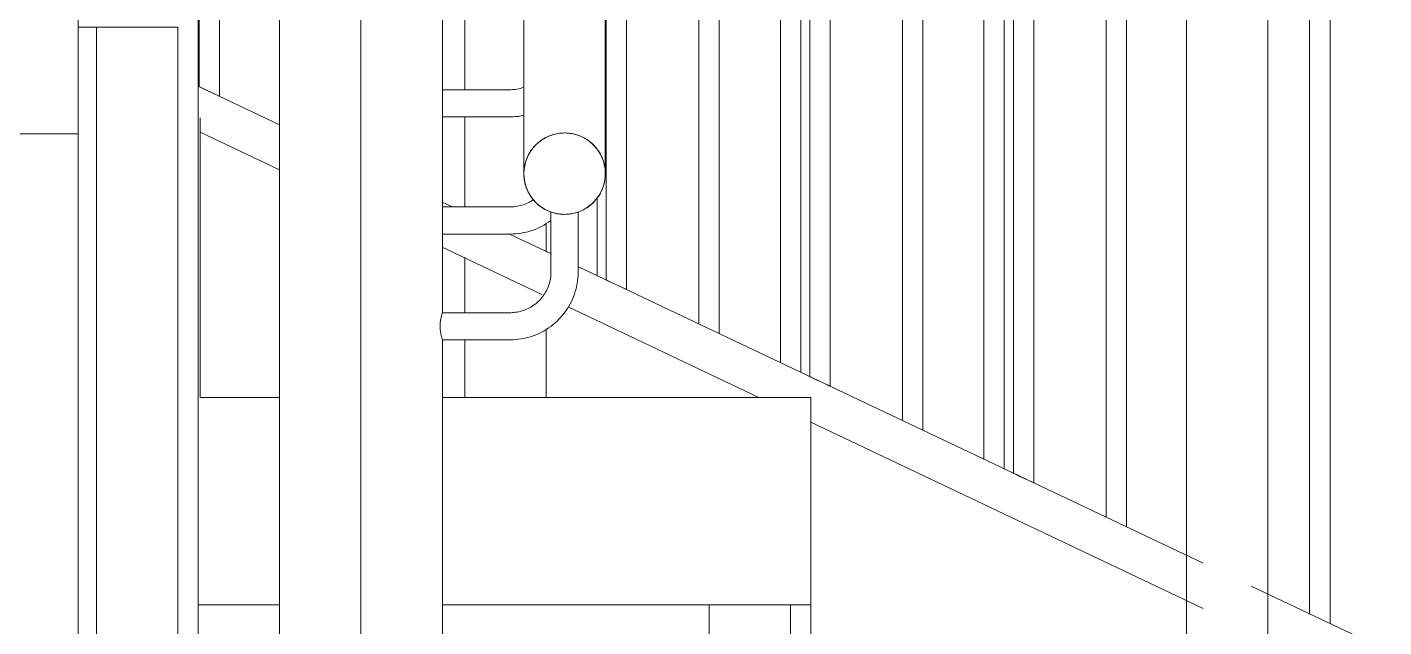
# Model space of a CAD drawing. Header units: millimetres. Extents: x -515342 to 330399, y -224905 to 507333.
# Drawn here: x 202168 to 202834, y -51792 to -51497 of the extents above; entities that cross this region are included whole.
import ezdxf

# ---------------------------------------------------------------- set-up
doc = ezdxf.new("R2010")
doc.units = ezdxf.units.MM
doc.layers.get('0').update_dxf_attribs({"lineweight": 0})
for name, color, linetype, lineweight in [('Лестницы', 7, 'Continuous', 0), ('Ограждение', 7, 'Continuous', 0), ('Пандусы', 7, 'Continuous', 0), ('Стены внутренние', 7, 'Continuous', 0), ('Стены штриховка поверхности', 7, 'Continuous', 0)]:
    doc.layers.add(name, color=color, linetype=linetype, lineweight=lineweight)

# ---------------------------------------------------------------- blocks, each defined once
blk = doc.blocks.new('Ограждение - АР_Ограждение_Балясина_D40_900-V31-Фасад Д-А_')
at = {"layer": 'Ограждение'}
for p, q in [((7134.5, -672), (7134.5, -11.81)), ((7174.5, -11.83), (7174.5, -672))]:
    blk.add_line(p, q, dxfattribs=at)
blk = doc.blocks.new('Ограждение - АР_Ограждение_Балясина_10-V32-Фасад Д-А_')
at = {"layer": 'Ограждение'}
for p, q in [((7049.5, -587.26), (7049.5, -11.79)), ((7059.5, -11.79), (7059.5, -592.01))]:
    blk.add_line(p, q, dxfattribs=at)
at = {"layer": 'Ограждение', "flags": 128}
for points in [[(7054.5, -589.64), (7052.33, -588.61), (7050.59, -587.78), (7049.63, -587.32), (7049.5, -587.26)], [(7059.37, -591.95), (7058.41, -591.49), (7056.67, -590.67), (7054.5, -589.64)]]:
    blk.add_lwpolyline(points, dxfattribs=at)
blk = doc.blocks.new('Ограждение - АР_Ограждение_Балясина_10-V33-Фасад Д-А_')
at = {"layer": 'Ограждение'}
for p, q in [((6949.5, -539.76), (6949.5, -12)), ((6959.5, -12), (6959.5, -544.51))]:
    blk.add_line(p, q, dxfattribs=at)
at = {"layer": 'Ограждение', "flags": 128}
for points in [[(6954.5, -542.14), (6952.33, -541.11), (6950.59, -540.28), (6949.63, -539.82), (6949.5, -539.76)], [(6959.37, -544.45), (6958.41, -543.99), (6956.67, -543.17), (6954.5, -542.14)]]:
    blk.add_lwpolyline(points, dxfattribs=at)
blk = doc.blocks.new('Ограждение - АР_Ограждение_Балясина_10-V34-Фасад Д-А_')
at = {"layer": 'Ограждение'}
for p, q in [((6849.5, -492.26), (6849.5, -12)), ((6859.5, -12), (6859.5, -497.01))]:
    blk.add_line(p, q, dxfattribs=at)
at = {"layer": 'Ограждение', "flags": 128}
for points in [[(6854.5, -494.64), (6852.33, -493.61), (6850.59, -492.78), (6849.63, -492.32), (6849.5, -492.26)], [(6859.37, -496.95), (6858.41, -496.49), (6856.67, -495.67), (6854.5, -494.64)]]:
    blk.add_lwpolyline(points, dxfattribs=at)
blk = doc.blocks.new('Ограждение - АР_Ограждение_Балясина_10-V36-Фасад Д-А_')
at = {"layer": 'Ограждение'}
for p, q in [((6649.5, -397.26), (6649.5, -12)), ((6659.5, -12), (6659.5, -402.01))]:
    blk.add_line(p, q, dxfattribs=at)
at = {"layer": 'Ограждение', "flags": 128}
for points in [[(6654.5, -399.64), (6652.33, -398.61), (6650.59, -397.78), (6649.63, -397.32), (6649.5, -397.26)], [(6659.37, -401.95), (6658.41, -401.49), (6656.67, -400.67), (6654.5, -399.64)]]:
    blk.add_lwpolyline(points, dxfattribs=at)
blk = doc.blocks.new('Ограждение - Ограждение-9706166-Фасад Д-А_')
at = {"layer": 'Ограждение'}
for p, q in [((6689, -416.03), (6649, -397.03)), ((6650, -419.64), (6689, -438.17)), ((6773.93, -456.37), (6768.94, -454)), ((6822.56, -479.47), (6801.93, -469.67)), ((6768.95, -476.14), (6817.78, -499.34)), ((7142.7, -631.53), (6835.44, -485.58)), ((6830.72, -505.48), (6924.44, -550)), ((6950, -562.14), (7142.7, -653.67)), ((7227.89, -672), (7166.3, -642.74))]:
    blk.add_line(p, q, dxfattribs=at)
for name in ['Ограждение - АР_Ограждение_Балясина_10-V36-Фасад Д-А_', 'Ограждение - АР_Ограждение_Балясина_10-V34-Фасад Д-А_', 'Ограждение - АР_Ограждение_Балясина_10-V33-Фасад Д-А_', 'Ограждение - АР_Ограждение_Балясина_10-V32-Фасад Д-А_', 'Ограждение - АР_Ограждение_Балясина_D40_900-V31-Фасад Д-А_']:
    blk.add_blockref(name, (0, 0))
blk = doc.blocks.new('Ограждение - АР_Ограждение_Балясина_10-V40-Фасад Д-А_')
at = {"layer": 'Ограждение'}
for p, q in [((7035, -11.78), (7035, -580.38)), ((7045, -585.12), (7045, -11.79)), ((7044.87, -585.07), (7044.87, -585.07))]:
    blk.add_line(p, q, dxfattribs=at)
blk = doc.blocks.new('Ограждение - АР_Ограждение_Балясина_10-V41-Фасад Д-А_')
at = {"layer": 'Ограждение'}
for p, q in [((6935, -12), (6935, -532.88)), ((6945, -537.62), (6945, -12)), ((6944.87, -537.57), (6944.87, -537.57))]:
    blk.add_line(p, q, dxfattribs=at)
blk = doc.blocks.new('Ограждение - АР_Ограждение_Балясина_10-V42-Фасад Д-А_')
at = {"layer": 'Ограждение'}
for p, q in [((6845, -490.12), (6845, -451.72)), ((6844.87, -490.07), (6844.87, -490.07))]:
    blk.add_line(p, q, dxfattribs=at)
blk = doc.blocks.new('Ограждение - Ограждение-9707695-Фасад Д-А_')
for name in ['Ограждение - АР_Ограждение_Балясина_10-V42-Фасад Д-А_', 'Ограждение - АР_Ограждение_Балясина_10-V41-Фасад Д-А_', 'Ограждение - АР_Ограждение_Балясина_10-V40-Фасад Д-А_']:
    blk.add_blockref(name, (0, 0))
blk = doc.blocks.new('Ограждение - АР_Ограждение_Балясина_D40_900-10240718-Фасад Д-А_')
at = {"layer": 'Ограждение'}
for p, q in [((6780, -398.81), (6780, -354.39)), ((6780, -456.41), (6780, -411.99)), ((6820, -465.03), (6820, -478.63)), ((6780, -508.41), (6780, -481.01)), ((6820, -516.2), (6820, -550)), ((6780, -550), (6780, -521.59))]:
    blk.add_line(p, q, dxfattribs=at)
blk = doc.blocks.new('Ограждение - АР_Ограждение_Балясина_10-V47-Фасад Д-А_')
at = {"layer": 'Ограждение'}
for p, q in [((6895, -513.88), (6895, -12)), ((6905, -12), (6905, -518.62)), ((6904.87, -518.57), (6904.87, -518.57))]:
    blk.add_line(p, q, dxfattribs=at)
blk = doc.blocks.new('Ограждение - АР_Ограждение_Балясина_10-V48-Фасад Д-А_')
at = {"layer": 'Ограждение'}
for p, q in [((6995, -561.38), (6995, -11.77)), ((7005, -11.77), (7005, -566.12)), ((7004.87, -566.07), (7004.87, -566.07))]:
    blk.add_line(p, q, dxfattribs=at)
blk = doc.blocks.new('Ограждение - АР_Ограждение_Балясина_10-V49-Фасад Д-А_')
at = {"layer": 'Ограждение'}
for p, q in [((7095, -608.88), (7095, -11.8)), ((7105, -11.8), (7105, -613.62)), ((7104.87, -613.57), (7104.87, -613.57))]:
    blk.add_line(p, q, dxfattribs=at)
blk = doc.blocks.new('Ограждение - АР_Ограждение_Балясина_10-V50-Фасад Д-А_')
at = {"layer": 'Ограждение'}
for p, q in [((7195, -656.38), (7195, -11.83)), ((7205, -11.84), (7205, -661.12)), ((7204.87, -661.07), (7204.87, -661.07))]:
    blk.add_line(p, q, dxfattribs=at)
blk = doc.blocks.new('Ограждение - АР_Ограждение_Балясина_10-V54-Фасад Д-А_')
at = {"layer": 'Ограждение'}
for p, q in [((7195, -656.38), (7195, -11.83)), ((7205, -11.84), (7205, -661.12)), ((7204.87, -661.07), (7204.87, -661.07))]:
    blk.add_line(p, q, dxfattribs=at)
blk = doc.blocks.new('Ограждение - АР_Ограждение_Балясина_10-V55-Фасад Д-А_')
at = {"layer": 'Ограждение'}
for p, q in [((7095, -608.88), (7095, -11.8)), ((7105, -11.8), (7105, -613.62)), ((7104.87, -613.57), (7104.87, -613.57))]:
    blk.add_line(p, q, dxfattribs=at)
blk = doc.blocks.new('Ограждение - АР_Ограждение_Балясина_10-V56-Фасад Д-А_')
at = {"layer": 'Ограждение'}
for p, q in [((6995, -561.38), (6995, -11.77)), ((7005, -11.77), (7005, -566.12)), ((7004.87, -566.07), (7004.87, -566.07))]:
    blk.add_line(p, q, dxfattribs=at)
blk = doc.blocks.new('Ограждение - АР_Ограждение_Балясина_10-V57-Фасад Д-А_')
at = {"layer": 'Ограждение'}
for p, q in [((6895, -513.88), (6895, -12)), ((6905, -12), (6905, -518.62)), ((6904.87, -518.57), (6904.87, -518.57))]:
    blk.add_line(p, q, dxfattribs=at)
blk = doc.blocks.new('Ограждение - Ограждение-9707916-Фасад Д-А_')
for name in ['Ограждение - АР_Ограждение_Балясина_D40_900-10240718-Фасад Д-А_', 'Ограждение - АР_Ограждение_Балясина_10-V47-Фасад Д-А_', 'Ограждение - АР_Ограждение_Балясина_10-V57-Фасад Д-А_', 'Ограждение - АР_Ограждение_Балясина_10-V48-Фасад Д-А_', 'Ограждение - АР_Ограждение_Балясина_10-V56-Фасад Д-А_', 'Ограждение - АР_Ограждение_Балясина_10-V49-Фасад Д-А_', 'Ограждение - АР_Ограждение_Балясина_10-V55-Фасад Д-А_', 'Ограждение - АР_Ограждение_Балясина_10-V50-Фасад Д-А_', 'Ограждение - АР_Ограждение_Балясина_10-V54-Фасад Д-А_']:
    blk.add_blockref(name, (0, 0))
blk = doc.blocks.new('Пандус - Пандус-9972835-Фасад Д-А_')
at = {"layer": 'Пандусы'}
for p in [(6590, -368), (6599, -1100)]:
    blk.add_line(p, (6599, -368), dxfattribs=at)
blk = doc.blocks.new('Ограждение - АР_Ограждение_Балясина_D40 доп поручень 700-7979680-Фасад Д-А_')
at = {"layer": 'Ограждение'}
blk.add_line((6649, -12), (6649, -672), dxfattribs=at)
blk = doc.blocks.new('Ограждение - Ограждение-9972903-Фасад Д-А_')
blk.add_blockref('Ограждение - АР_Ограждение_Балясина_D40 доп поручень 700-7979680-Фасад Д-А_', (0, 0))
blk = doc.blocks.new('Ограждение - АР_Ограждение_Балясина_D40 доп поручень 700-V99-Фасад Д-А_')
at = {"layer": 'Ограждение'}
blk.add_line((6689, 133), (6689, -672), dxfattribs=at)
blk = doc.blocks.new('Ограждение - АР_Ограждение_Балясина_D40 доп поручень 700-V103-Фасад Д-А_')
at = {"layer": 'Ограждение'}
for p, q in [((6809.95, -123.73), (6775.67, -123.73)), ((6775.67, -137.07), (6808.27, -137.07)), ((6742.33, -157.07), (6742.33, -205.4)), ((6755.67, -188.18), (6755.67, -157.07)), ((6729, -205.4), (6729, -263)), ((6729, -205.4), (6743.82, -205.4)), ((6757.64, -205.4), (6769, -205.4)), ((6769, -234.29), (6769, -205.4)), ((6769, -263), (6769, -246.63)), ((6802.33, -398.73), (6769, -398.73)), ((6769, -412.07), (6802.33, -412.07))]:
    blk.add_line(p, q, dxfattribs=at)
at = {"layer": 'Ограждение', "flags": 128}
for points in [[(6775.67, -123.73), (6774.33, -123.76), (6773, -123.84), (6771.68, -123.97), (6770.36, -124.16), (6769.04, -124.4), (6767.74, -124.69), (6766.45, -125.03), (6765.18, -125.43), (6763.92, -125.87), (6762.69, -126.36), (6761.47, -126.91), (6760.27, -127.5), (6759.1, -128.14), (6757.96, -128.82), (6756.85, -129.56), (6755.76, -130.33), (6754.71, -131.15), (6753.69, -132.01), (6752.7, -132.91), (6751.75, -133.84), (6750.85, -134.82), (6749.98, -135.83), (6749.15, -136.87), (6748.36, -137.95), (6747.62, -139.06), (6746.92, -140.19), (6746.27, -141.36), (6745.66, -142.54), (6745.11, -143.76), (6744.6, -144.99), (6744.14, -146.24), (6743.73, -147.51), (6743.38, -148.79), (6743.07, -150.09), (6742.82, -151.4), (6742.62, -152.72), (6742.47, -154.04), (6742.38, -155.37), (6742.34, -156.71), (6742.33, -157.07)], [(6755.67, -157.07), (6755.68, -156.27), (6755.73, -155.47), (6755.81, -154.67), (6755.92, -153.88), (6756.07, -153.09), (6756.24, -152.31), (6756.45, -151.54), (6756.68, -150.78), (6756.95, -150.02), (6757.25, -149.28), (6757.57, -148.55), (6757.93, -147.83), (6758.31, -147.13), (6758.72, -146.44), (6759.16, -145.77), (6759.62, -145.12), (6760.12, -144.49), (6760.63, -143.88), (6761.17, -143.29), (6761.73, -142.72), (6762.32, -142.17), (6762.92, -141.65), (6763.55, -141.15), (6764.2, -140.68), (6764.86, -140.24), (6765.54, -139.82), (6766.24, -139.43), (6766.95, -139.06), (6767.68, -138.73), (6768.42, -138.43), (6769.17, -138.15), (6769.93, -137.91), (6770.7, -137.69), (6771.48, -137.51), (6772.27, -137.36), (6773.06, -137.24), (6773.85, -137.15), (6774.65, -137.09), (6775.45, -137.07), (6775.67, -137.07)], [(6808.83, -397.65), (6808.07, -397.89), (6807.3, -398.11), (6806.52, -398.29), (6805.73, -398.44), (6804.94, -398.56), (6804.15, -398.65), (6803.35, -398.71), (6802.55, -398.73), (6802.33, -398.73)], [(6802.33, -412.07), (6803.67, -412.04), (6805, -411.96), (6806.32, -411.83), (6807.64, -411.64), (6808.96, -411.4)]]:
    blk.add_lwpolyline(points, dxfattribs=at)
blk = doc.blocks.new('Ограждение - АР_Ограждение_Балясина_D40 доп поручень 700-V104-Фасад Д-А_')
at = {"layer": 'Ограждение'}
for p, q in [((6809.95, -181.33), (6775.67, -181.33)), ((6775.67, -194.67), (6808.27, -194.67)), ((6742.33, -214.67), (6742.33, -263)), ((6755.67, -240.18), (6755.67, -214.67)), ((6729, -263), (6729, -315)), ((6729, -263), (6743.31, -263)), ((6755.64, -263), (6769, -263)), ((6769, -315), (6769, -263)), ((6802.33, -456.33), (6769, -456.33)), ((6769, -469.67), (6802.33, -469.67))]:
    blk.add_line(p, q, dxfattribs=at)
at = {"layer": 'Ограждение', "flags": 128}
for points in [[(6775.67, -181.33), (6774.33, -181.36), (6773, -181.44), (6771.68, -181.57), (6770.36, -181.76), (6769.04, -182), (6767.74, -182.29), (6766.45, -182.63), (6765.18, -183.03), (6763.92, -183.47), (6762.69, -183.96), (6761.47, -184.51), (6760.27, -185.1), (6759.1, -185.74), (6757.96, -186.42), (6756.85, -187.16), (6755.76, -187.93), (6754.71, -188.75), (6753.69, -189.61), (6752.7, -190.51), (6751.75, -191.44), (6750.85, -192.42), (6749.98, -193.43), (6749.15, -194.47), (6748.36, -195.55), (6747.62, -196.66), (6746.92, -197.79), (6746.27, -198.96), (6745.66, -200.14), (6745.11, -201.36), (6744.6, -202.59), (6744.14, -203.84), (6743.73, -205.11), (6743.38, -206.39), (6743.07, -207.69), (6742.82, -209), (6742.62, -210.32), (6742.47, -211.64), (6742.38, -212.97), (6742.34, -214.31), (6742.33, -214.67)], [(6755.67, -214.67), (6755.68, -213.87), (6755.73, -213.07), (6755.81, -212.27), (6755.92, -211.48), (6756.07, -210.69), (6756.24, -209.91), (6756.45, -209.14), (6756.68, -208.38), (6756.95, -207.62), (6757.25, -206.88), (6757.57, -206.15), (6757.93, -205.43), (6758.31, -204.73), (6758.72, -204.04), (6759.16, -203.37), (6759.62, -202.72), (6760.12, -202.09), (6760.63, -201.48), (6761.17, -200.89), (6761.73, -200.32), (6762.32, -199.77), (6762.92, -199.25), (6763.55, -198.75), (6764.2, -198.28), (6764.86, -197.84), (6765.54, -197.42), (6766.24, -197.03), (6766.95, -196.66), (6767.68, -196.33), (6768.42, -196.03), (6769.17, -195.75), (6769.93, -195.51), (6770.7, -195.29), (6771.48, -195.11), (6772.27, -194.96), (6773.06, -194.84), (6773.85, -194.75), (6774.65, -194.69), (6775.45, -194.67), (6775.67, -194.67)], [(6813.8, -452.72), (6813.14, -453.16), (6812.46, -453.58), (6811.76, -453.97), (6811.05, -454.34), (6810.32, -454.67), (6809.58, -454.97), (6808.83, -455.25), (6808.07, -455.49), (6807.3, -455.71), (6806.52, -455.89), (6805.73, -456.04), (6804.94, -456.16), (6804.15, -456.25), (6803.35, -456.31), (6802.55, -456.33), (6802.33, -456.33)], [(6802.33, -469.67), (6803.67, -469.64), (6805, -469.56), (6806.32, -469.43), (6807.64, -469.24), (6808.96, -469), (6810.26, -468.71), (6811.55, -468.37), (6812.82, -467.97), (6814.08, -467.53), (6815.31, -467.04), (6816.53, -466.49), (6817.73, -465.9), (6818.9, -465.26), (6820.04, -464.58), (6821.15, -463.84), (6822.24, -463.07)]]:
    blk.add_lwpolyline(points, dxfattribs=at)
blk = doc.blocks.new('Ограждение - АР_Ограждение_Балясина_D40 доп поручень 700-V105-Фасад Д-А_')
at = {"layer": 'Ограждение'}
for p, q in [((6729, -315), (6729, -1100)), ((6769, -508.33), (6769, -315)), ((6822.33, -458.7), (6822.33, -488.33)), ((6835.67, -488.33), (6835.67, -458.7)), ((6802.33, -508.33), (6769, -508.33)), ((6769, -1100), (6769, -521.67)), ((6769, -521.67), (6802.33, -521.67))]:
    blk.add_line(p, q, dxfattribs=at)
at = {"layer": 'Ограждение', "flags": 128}
for points in [[(6802.33, -521.67), (6803.67, -521.64), (6805, -521.56), (6806.32, -521.43), (6807.64, -521.24), (6808.96, -521), (6810.26, -520.71), (6811.55, -520.37), (6812.82, -519.97), (6814.08, -519.53), (6815.31, -519.04), (6816.53, -518.49), (6817.73, -517.9), (6818.9, -517.26), (6820.04, -516.58), (6821.15, -515.84), (6822.24, -515.07), (6823.29, -514.25), (6824.31, -513.39), (6825.3, -512.49), (6826.25, -511.56), (6827.15, -510.58), (6828.02, -509.57), (6828.85, -508.53), (6829.64, -507.45), (6830.38, -506.34), (6831.08, -505.21), (6831.73, -504.04), (6832.34, -502.86), (6832.89, -501.64), (6833.4, -500.41), (6833.86, -499.16), (6834.27, -497.89), (6834.62, -496.61), (6834.93, -495.31), (6835.18, -494), (6835.38, -492.68), (6835.53, -491.36), (6835.62, -490.03), (6835.66, -488.69), (6835.67, -488.33)], [(6822.33, -488.33), (6822.32, -489.13), (6822.27, -489.93), (6822.19, -490.73), (6822.08, -491.52), (6821.93, -492.31), (6821.76, -493.09), (6821.55, -493.86), (6821.32, -494.62), (6821.05, -495.38), (6820.75, -496.12), (6820.43, -496.85), (6820.07, -497.57), (6819.69, -498.27), (6819.28, -498.96), (6818.84, -499.63), (6818.38, -500.28), (6817.88, -500.91), (6817.37, -501.52), (6816.83, -502.11), (6816.27, -502.68), (6815.68, -503.23), (6815.08, -503.75), (6814.45, -504.25), (6813.8, -504.72), (6813.14, -505.16), (6812.46, -505.58), (6811.76, -505.97), (6811.05, -506.34), (6810.32, -506.67), (6809.58, -506.97), (6808.83, -507.25), (6808.07, -507.49), (6807.3, -507.71), (6806.52, -507.89), (6805.73, -508.04), (6804.94, -508.16), (6804.15, -508.25), (6803.35, -508.31), (6802.55, -508.33), (6802.33, -508.33)]]:
    blk.add_lwpolyline(points, dxfattribs=at)
at = {"layer": 'Ограждение'}
blk.add_open_spline([(6769, -521.67), (6769, -521.66), (6768.9, -521.39), (6768.6, -520.4), (6768.34, -519.31), (6768.14, -518.36), (6767.99, -517.3), (6767.89, -516.31), (6767.86, -515.45), (6767.86, -514.7), (6767.88, -513.97), (6767.95, -513.03), (6768.1, -511.88), (6768.34, -510.68), (6768.59, -509.68), (6768.89, -508.66), (6769, -508.35), (6769, -508.33)], degree=3, knots=[0, 0, 0, 0, 0.111111, 0.222222, 0.277778, 0.333333, 0.388889, 0.444444, 0.479167, 0.513889, 0.548611, 0.583333, 0.652778, 0.722222, 0.791667, 0.861111, 1, 1, 1, 1], dxfattribs=at)
blk = doc.blocks.new('Ограждение - Ограждение-9972907-Фасад Д-А_')
for name in ['Ограждение - АР_Ограждение_Балясина_D40 доп поручень 700-V99-Фасад Д-А_', 'Ограждение - АР_Ограждение_Балясина_D40 доп поручень 700-V103-Фасад Д-А_', 'Ограждение - АР_Ограждение_Балясина_D40 доп поручень 700-V104-Фасад Д-А_', 'Ограждение - АР_Ограждение_Балясина_D40 доп поручень 700-V105-Фасад Д-А_']:
    blk.add_blockref(name, (0, 0))
blk = doc.blocks.new('Тип перил - АР_Ограждение_Ограничение_D40-V108-Фасад Д-А_')
at = {"layer": 'Ограждение', "flags": 128}
for points in [[(6829, -420), (6828.2, -420.02), (6827.4, -420.06), (6826.61, -420.14), (6825.81, -420.26), (6825.03, -420.4), (6824.25, -420.57), (6823.47, -420.78), (6822.71, -421.02), (6821.95, -421.28), (6821.21, -421.58), (6820.48, -421.9), (6819.76, -422.26), (6819.06, -422.64), (6818.38, -423.05), (6817.71, -423.49), (6817.06, -423.96), (6816.42, -424.45), (6815.81, -424.96), (6815.22, -425.5), (6814.65, -426.07), (6814.11, -426.65), (6813.59, -427.26), (6813.09, -427.88), (6812.62, -428.53), (6812.17, -429.19), (6811.75, -429.88), (6811.36, -430.57), (6811, -431.29), (6810.66, -432.01), (6810.36, -432.75), (6810.08, -433.5), (6809.84, -434.27), (6809.63, -435.04), (6809.44, -435.82), (6809.29, -436.6), (6809.17, -437.39), (6809.08, -438.19), (6809.03, -438.98), (6809, -439.78), (6809.01, -440.58), (6809.05, -441.38), (6809.12, -442.18), (6809.22, -442.97), (6809.36, -443.76), (6809.52, -444.54), (6809.72, -445.32), (6809.95, -446.09), (6810.21, -446.84), (6810.5, -447.59), (6810.81, -448.32), (6811.16, -449.04), (6811.54, -449.75), (6811.94, -450.44), (6812.37, -451.11), (6812.83, -451.77), (6813.31, -452.41), (6813.82, -453.02), (6814.36, -453.62), (6814.91, -454.2), (6815.49, -454.75), (6816.09, -455.28), (6816.71, -455.78), (6817.35, -456.26), (6818.01, -456.71), (6818.69, -457.14), (6819.38, -457.54), (6820.09, -457.91), (6820.82, -458.25), (6821.55, -458.56), (6822.3, -458.84), (6823.06, -459.1), (6823.83, -459.32), (6824.6, -459.51), (6825.39, -459.67), (6826.18, -459.8), (6826.97, -459.9), (6827.77, -459.96), (6828.57, -460), (6829, -460)], [(6829, -460), (6829.8, -459.98), (6830.6, -459.94), (6831.39, -459.86), (6832.19, -459.74), (6832.97, -459.6), (6833.75, -459.43), (6834.53, -459.22), (6835.29, -458.98), (6836.05, -458.72), (6836.79, -458.42), (6837.52, -458.1), (6838.24, -457.74), (6838.94, -457.36), (6839.62, -456.95), (6840.29, -456.51), (6840.94, -456.04), (6841.58, -455.55), (6842.19, -455.04), (6842.78, -454.5), (6843.35, -453.93), (6843.89, -453.35), (6844.41, -452.74), (6844.91, -452.12), (6845.38, -451.47), (6845.83, -450.81), (6846.25, -450.12), (6846.64, -449.43), (6847, -448.71), (6847.34, -447.99), (6847.64, -447.25), (6847.92, -446.5), (6848.16, -445.73), (6848.37, -444.96), (6848.56, -444.18), (6848.71, -443.4), (6848.83, -442.61), (6848.92, -441.81), (6848.97, -441.02), (6849, -440.22), (6848.99, -439.42), (6848.95, -438.62), (6848.88, -437.82), (6848.78, -437.03), (6848.64, -436.24), (6848.48, -435.46), (6848.28, -434.68), (6848.05, -433.91), (6847.79, -433.16), (6847.5, -432.41), (6847.19, -431.68), (6846.84, -430.96), (6846.46, -430.25), (6846.06, -429.56), (6845.63, -428.89), (6845.17, -428.23), (6844.69, -427.59), (6844.18, -426.98), (6843.64, -426.38), (6843.09, -425.8), (6842.51, -425.25), (6841.91, -424.72), (6841.29, -424.22), (6840.65, -423.74), (6839.99, -423.29), (6839.31, -422.86), (6838.62, -422.46), (6837.91, -422.09), (6837.18, -421.75), (6836.45, -421.44), (6835.7, -421.16), (6834.94, -420.9), (6834.17, -420.68), (6833.4, -420.49), (6832.61, -420.33), (6831.82, -420.2), (6831.03, -420.1), (6830.23, -420.04), (6829.43, -420), (6829, -420)]]:
    blk.add_lwpolyline(points, dxfattribs=at)
at = {"layer": 'Ограждение'}
for start, end in [(131.22415, 139.40561), (90, 99.16982), (77.56679, 90), (36.70804, 52.21446), (175.13096, 182.40013), (357.59987, 4.18327), (216.70803, 232.21446), (311.22415, 319.40561), (260.83018, 270), (270, 280.55156)]:
    blk.add_arc((6829, -440), 20, start, end, dxfattribs=at)
blk = doc.blocks.new('Тип перил - Перила_Внутренний_-9973013-Фасад Д-А_')
at = {"layer": 'Ограждение'}
for p, q in [((6849, -439.78), (6849, -239.78)), ((6809, -246.59), (6809, -439.78))]:
    blk.add_line(p, q, dxfattribs=at)
for start, end in [(360, 180), (180, 360)]:
    blk.add_arc((6829, -440), 20, start, end, dxfattribs=at)
blk = doc.blocks.new('Ограждение - АР_Ограждение_Балясина_10-V110-Фасад Д-А_')
at = {"layer": 'Ограждение'}
for p, q in [((6995, -561.37), (6995, -11.77)), ((7005, -11.77), (7005, -566.12)), ((7004.87, -566.07), (7004.87, -566.07))]:
    blk.add_line(p, q, dxfattribs=at)
blk = doc.blocks.new('Ограждение - АР_Ограждение_Балясина_10-V111-Фасад Д-А_')
at = {"layer": 'Ограждение'}
for p, q in [((7095, -608.88), (7095, -11.8)), ((7105, -11.8), (7105, -613.62)), ((7104.87, -613.57), (7104.87, -613.57))]:
    blk.add_line(p, q, dxfattribs=at)
blk = doc.blocks.new('Ограждение - АР_Ограждение_Балясина_10-V112-Фасад Д-А_')
at = {"layer": 'Ограждение'}
for p, q in [((7195, -656.38), (7195, -11.83)), ((7205, -11.84), (7205, -661.12)), ((7204.87, -661.07), (7204.87, -661.07))]:
    blk.add_line(p, q, dxfattribs=at)
blk = doc.blocks.new('Ограждение - АР_Ограждение_Балясина_10-V114-Фасад Д-А_')
at = {"layer": 'Ограждение'}
for p, q in [((7195, -656.38), (7195, -11.83)), ((7205, -11.84), (7205, -661.12)), ((7204.87, -661.07), (7204.87, -661.07))]:
    blk.add_line(p, q, dxfattribs=at)
blk = doc.blocks.new('Ограждение - АР_Ограждение_Балясина_10-V115-Фасад Д-А_')
at = {"layer": 'Ограждение'}
for p, q in [((7095, -608.88), (7095, -11.8)), ((7105, -11.8), (7105, -613.62)), ((7104.87, -613.57), (7104.87, -613.57))]:
    blk.add_line(p, q, dxfattribs=at)
blk = doc.blocks.new('Ограждение - АР_Ограждение_Балясина_10-V116-Фасад Д-А_')
at = {"layer": 'Ограждение'}
for p, q in [((6995, -561.37), (6995, -11.77)), ((7005, -11.77), (7005, -566.12)), ((7004.87, -566.07), (7004.87, -566.07))]:
    blk.add_line(p, q, dxfattribs=at)
blk = doc.blocks.new('Ограждение - Ограждение-10129586-Фасад Д-А_')
for name in ['Ограждение - АР_Ограждение_Балясина_10-V47-Фасад Д-А_', 'Ограждение - АР_Ограждение_Балясина_10-V57-Фасад Д-А_', 'Ограждение - АР_Ограждение_Балясина_10-V110-Фасад Д-А_', 'Ограждение - АР_Ограждение_Балясина_10-V116-Фасад Д-А_', 'Ограждение - АР_Ограждение_Балясина_10-V111-Фасад Д-А_', 'Ограждение - АР_Ограждение_Балясина_10-V115-Фасад Д-А_', 'Ограждение - АР_Ограждение_Балясина_10-V112-Фасад Д-А_', 'Ограждение - АР_Ограждение_Балясина_10-V114-Фасад Д-А_']:
    blk.add_blockref(name, (0, 0))
blk = doc.blocks.new('СД_Люблино_Фасады_rvt-1-Фасад Д-А_')
at = {"layer": 'Стены штриховка поверхности', "true_color": 0xcacaca}
h = blk.add_hatch(dxfattribs=at)
h.set_pattern_fill('FP_9', color=9, style=0, pattern_type=2)
h.set_pattern_definition([(0, (7850, -3300), (0, 600), []), (90, (7850, -3300), (-600, 4e-14), [])])
h.paths.add_polyline_path([(7783.53, -672), (7800, -672), (7800, -521.67), (7795.67, -520.77), (7783.53, -518.41), (7777.61, -515.81), (7774.5, -512.7), (7774.5, -672)])
h.paths.add_polyline_path([(7320, -672), (7319.33, -99.71), (7304.87, -92.85), (7304.87, -672), (7319.33, -672)])
h.paths.add_polyline_path([(6950, -672), (7134.5, -672), (7134.5, -649.78), (6950, -562.14), (6950, -652)])
h.paths.add_polyline_path([(7295.13, -672), (7295.13, -88.22), (7259.37, -71.24), (7259.45, -672), (7261.3, -672)])
h.paths.add_polyline_path([(7734.5, -672), (7734.5, -176.5), (7659.37, -176.5), (7659.37, -672), (7667.48, -672)])
h.paths.add_polyline_path([(7649.63, -672), (7649.63, -176.5), (7559.37, -176.5), (7559.37, -672), (7586.78, -672)])
h.paths.add_polyline_path([(7244.87, -672), (7249.63, -672), (7249.63, -66.61), (7244.87, -64.35), (7244.87, -586.38)])
h.paths.add_polyline_path([(7380, -672), (7380, -128.53), (7369, -123.31), (7369, -672)])
h.paths.add_polyline_path([(7420, -672), (7435.13, -672), (7434.47, -154.41), (7420, -147.53), (7420, -586.38)])
h.paths.add_polyline_path([(7449.63, -672), (7449.63, -161.61), (7444.87, -159.35), (7444.87, -672)])
h.paths.add_polyline_path([(7459.37, -672), (7470, -672), (7469.02, -169.94), (7459.37, -167.8), (7459.37, -586.38)])
h.paths.add_polyline_path([(7235.13, -672), (7235.13, -59.72), (7204.87, -45.35), (7204.87, -661.07), (7227.89, -672)])
h.paths.add_polyline_path([(7549.63, -672), (7549.63, -176.5), (7510, -176.5), (7510, -672)])
h.paths.add_polyline_path([(7181.28, -672), (7174.5, -668.78), (7174.5, -672)])
h.paths.add_polyline_path([(7195.13, -656.43), (7195.13, -40.72), (7174.5, -30.92), (7174.5, -646.64)])
h.paths.add_polyline_path([(7134.5, -627.64), (7134.5, -12), (7104.87, -12), (7104.87, -613.57), (7116.24, -618.97)])
h.paths.add_polyline_path([(7095.13, -608.93), (7095.13, -12), (7059.37, -12), (7059.37, -591.95), (7087.23, -605.18)])
h.paths.add_polyline_path([(7049.63, -587.32), (7049.63, -12), (7044.87, -12), (7044.87, -585.07), (7047.64, -586.38)])
h.paths.add_polyline_path([(7035.13, -580.43), (7035.13, -12), (7004.87, -12), (7004.87, -566.07), (7029.21, -577.62)])
h.paths.add_polyline_path([(6995.13, -561.43), (6995.13, -12), (6959.37, -12), (6959.37, -544.45), (6971.18, -550.06)])
h.paths.add_polyline_path([(6689, -550), (6689, -438.17), (6650, -419.64), (6650, -550)])
h.paths.add_polyline_path([(6924.44, -550), (6830.72, -505.48), (6820, -517.2), (6820, -550), (6913.16, -550)])
h.paths.add_polyline_path([(6778.19, -550), (6780, -550), (6780, -521.67), (6769, -521.67), (6769, -550)])
h.paths.add_polyline_path([(6949.63, -539.82), (6949.63, -12), (6944.87, -12), (6944.87, -537.57)])
h.paths.add_polyline_path([(6935.13, -532.93), (6935.13, -12), (6904.87, -12), (6904.87, -518.57), (6913.16, -522.5)])
h.paths.add_polyline_path([(6895.13, -513.93), (6895.13, -12), (6859.37, -12), (6859.37, -496.95), (6894.35, -513.57)])
h.paths.add_polyline_path([(7775.67, -488.33), (7774.71, -489.3), (7775.45, -489.3)])
h.paths.add_polyline_path([(7795.67, -508.33), (7800, -507.37), (7800, -469.67), (7795.67, -468.77), (7783.53, -466.41), (7777.61, -463.81), (7775.67, -461.87), (7776.65, -490.71), (7781.52, -502.48), (7794.27, -507.76)])
h.paths.add_polyline_path([(6780, -508.33), (6780, -481.39), (6769, -476.17), (6769, -508.33)])
h.paths.add_polyline_path([(6849.63, -492.32), (6848.48, -435.83), (6847.23, -432), (6848.7, -437.74), (6848.48, -443.96), (6846.95, -448.47), (6844.87, -451.88), (6844.87, -490.07)])
h.paths.add_polyline_path([(6822.33, -479.36), (6822.33, -461.87), (6820, -465.2), (6820.39, -478.43)])
h.paths.add_polyline_path([(7795.67, -456.33), (7800, -455.37), (7800, -412.07), (7795.67, -411.17), (7789, -411.17), (7788.32, -434.62), (7783.72, -426.43), (7780.14, -423.38), (7784.43, -427.54), (7787.71, -433.35), (7788.7, -437.74), (7788.48, -443.96), (7786.95, -448.47), (7786.32, -452.46), (7794.27, -455.76)])
h.paths.add_polyline_path([(6773.86, -456.33), (6780, -456.33), (6780, -412.07), (6769, -412.07), (6769.57, -454.3)])
h.paths.add_polyline_path([(6689, -416.03), (6689, -12), (6659.37, -12), (6659.37, -401.95), (6681.06, -412.25)])
h.paths.add_polyline_path([(7795.67, -398.73), (7800, -397.77), (7800, -354.47), (7795.67, -353.57), (7789, -353.57), (7790.02, -396.4), (7794.27, -398.16)])
h.paths.add_polyline_path([(6780, -398.73), (6780, -354.47), (6769, -354.47), (6769, -398.73)])
h.paths.add_polyline_path([(6594.02, -368), (6595.13, -367.94), (6595.13, -12), (6590, -12), (6590, -368)])
h.paths.add_polyline_path([(6609, -368), (6609, -12), (6604.87, -12), (6604.87, -368)])
h.paths.add_polyline_path([(7795.67, -341.13), (7800, -340.17), (7800, -296.87), (7795.67, -295.97), (7789, -295.35), (7790.02, -338.8), (7794.27, -340.56)])
h.paths.add_polyline_path([(6780, -341.13), (6780, -296.87), (6769, -296.87), (6769, -341.13)])
h.paths.add_polyline_path([(7795.67, -283.53), (7800, -282.57), (7800, -246.67), (7789, -246.67), (7790.02, -281.2), (7794.27, -282.96)])
h.paths.add_polyline_path([(6780, -283.53), (6780, -246.67), (6775.67, -245.77), (6775.67, -244.71), (6769, -246.68), (6769, -283.53)])
h.paths.add_polyline_path([(7795.67, -225.93), (7800, -224.97), (7800, -194.67), (7789, -194.67), (7790.02, -223.6), (7794.27, -225.36)])
h.paths.add_polyline_path([(6780, -225.93), (6780, -194.67), (6775.67, -193.77), (6775.67, -192.71), (6769, -194.68), (6769, -225.93), (6775.67, -225.93)])
h.paths.add_polyline_path([(6775.67, -182.23), (6775.67, -181.67), (6769.15, -182.12)])
h.paths.add_polyline_path([(7789.65, -181.33), (7795.67, -180.77), (7789, -180.15), (7789, -181.33)])
h.paths.add_polyline_path([(6780, -168.33), (6780, -137.07), (6775.67, -136.17), (6775.67, -135.11), (6769, -137.08), (6769, -168.33), (6775.67, -168.33)])
h.paths.add_polyline_path([(7667.48, -136.5), (7734.5, -136.37), (7734.5, -96.92), (7659.37, -61.24), (7659.37, -136.5)])
h.paths.add_polyline_path([(7549.63, -136.5), (7549.63, -12), (7510, -12), (7510, -136.5)])
h.paths.add_polyline_path([(7585.79, -136.5), (7649.63, -136.5), (7649.63, -56.61), (7559.37, -13.74), (7559.37, -136.5)])
h.paths.add_polyline_path([(7470, -127), (7470, -12), (7459.37, -12), (7459.37, -121.95), (7469.02, -126.53)])
h.paths.add_polyline_path([(6775.67, -124.63), (6775.67, -124.07), (6769.15, -124.52)])
h.paths.add_polyline_path([(7449.63, -117.32), (7449.63, -12), (7444.87, -12), (7444.87, -115.07)])
h.paths.add_polyline_path([(6775.67, -110.73), (6780, -110.73), (6780, -79.47), (6775.67, -78.57), (6775.67, -77.51), (6769, -79.48), (6769, -110.73)])
h.paths.add_polyline_path([(7435.13, -110.43), (7435.13, -12), (7420, -12), (7420, -103.25)])
h.paths.add_polyline_path([(7380, -84.25), (7380, -12), (7369, -12), (7369, -79.03), (7377.35, -82.99)])
h.paths.add_polyline_path([(7800, -83.75), (7800, -79.47), (7790.98, -79.47)])
h.paths.add_polyline_path([(6629, -73.67), (6633.29, -71.75), (6626.71, -73.26)])
h.paths.add_polyline_path([(6775.67, -67.03), (6775.67, -66.13), (6780, -66.13), (6779, -21.87), (6775.67, -20.97), (6775.67, -19.91), (6769, -21.88), (6769.1, -66.92), (6773.73, -67)])
h.paths.add_polyline_path([(6622.42, -65.34), (6622.42, -61.82), (6622.42, -64.82)])
h.paths.add_polyline_path([(7795.67, -60.33), (7800, -60.33), (7800, -21.87), (7789, -21.87), (7790.02, -58), (7794.27, -59.76)])
h.paths.add_polyline_path([(7320, -55.75), (7319.33, -12), (7304.87, -12), (7304.87, -48.57), (7319.33, -55.43)])
h.paths.add_polyline_path([(7734.5, -52.64), (7733.51, -11.95), (7659.37, -12), (7659.37, -16.95), (7734.04, -52.42)])
h.paths.add_polyline_path([(7295.13, -43.93), (7295.13, -12), (7259.37, -12), (7259.37, -26.95)])
h.paths.add_polyline_path([(7490, -43.17), (7494.29, -41.24), (7485.71, -41.6), (7487.71, -42.76)])
h.paths.add_polyline_path([(7249.63, -22.32), (7249.63, -12), (7244.87, -12), (7244.87, -20.07)])
h.paths.add_polyline_path([(7235.13, -15.43), (7235.13, -12), (7227.89, -12)])
h.paths.add_polyline_path([(7789, -8.53), (7800, -8.53), (7800, 22.08), (7789, 23.5), (7789, -3.88)])
h.paths.add_polyline_path([(7800, 22.73), (7800, 22.76), (7794.77, 23.49)])
h.paths.add_polyline_path([(6689, 28), (6689.68, 133), (6695.13, 133), (6694.86, 188), (6659.37, 188), (6659.37, 28), (6681.06, 28)])
h.paths.add_polyline_path([(7295.13, 28), (7295.13, 111.78), (7259.37, 128.76), (7259.37, 28)])
h.paths.add_polyline_path([(7304.87, 28), (7320, 28), (7319.33, 100.29), (7304.87, 107.15), (7304.87, 47.68)])
h.paths.add_polyline_path([(7204.87, 28), (7235.13, 28), (7235.13, 140.28), (7204.87, 154.65), (7204.87, 93.21)])
h.paths.add_polyline_path([(7249.63, 28), (7249.63, 133.39), (7244.87, 135.65), (7244.87, 28), (7246.63, 28)])
h.paths.add_polyline_path([(6649.63, 28), (6649, 188), (6644.87, 188), (6644.87, 133), (6649, 133), (6649, 28)])
h.paths.add_polyline_path([(7465.17, 28), (7470, 28.72), (7459.37, 32.82), (7459.37, 28), (7463.81, 28)])
h.paths.add_polyline_path([(6623.23, 181.33), (6624.71, 182.19), (6623.23, 181.34)])
h.paths.add_polyline_path([(6609, 28), (6609.68, 133), (6622.33, 133), (6622.33, 188), (6604.87, 188), (6604.87, 28)])
h.paths.add_polyline_path([(6595.13, 28), (6595.13, 188), (6590, 188), (6590, 28)])
h.paths.add_polyline_path([(7049.63, 28), (7049.63, 28.39), (7044.87, 30.65), (7044.87, 28)])
h.paths.add_polyline_path([(7035.13, 28), (7035.13, 35.28), (7004.87, 49.65), (7004.87, 28)])
h.paths.add_polyline_path([(6895.13, 28), (6895.13, 101.78), (6859.37, 118.76), (6859.37, 28), (6871.63, 28)])
h.paths.add_polyline_path([(7369, 28), (7380, 28), (7380, 71.47), (7369, 76.69), (7369, 44.67)])
h.paths.add_polyline_path([(7195.13, 28), (7195.13, 159.28), (7174.5, 169.08), (7174.5, 28)])
h.paths.add_polyline_path([(7420, 28), (7435.13, 28), (7434.47, 45.59), (7420, 52.47), (7420, 44.67)])
h.paths.add_polyline_path([(6904.87, 28), (6935.13, 28), (6935.13, 82.78), (6904.87, 97.15), (6904.87, 34.7)])
h.paths.add_polyline_path([(6780, 28), (6779, 35.73), (6775.67, 36.63), (6775.67, 37.69), (6769, 35.72), (6769, 28), (6779, 28)])
h.paths.add_polyline_path([(6995.13, 28), (6995.13, 54.28), (6959.37, 71.26), (6959.37, 28), (6971.18, 28)])
h.paths.add_polyline_path([(6944.87, 28), (6949.63, 28), (6949.63, 75.89), (6944.87, 78.15), (6944.87, 42.75)])
h.paths.add_polyline_path([(7449.63, 28), (7449.63, 38.39), (7444.87, 40.65), (7444.87, 28)])
h.paths.add_polyline_path([(7341.94, 28.43), (7341.95, 28.49), (7341.94, 28.49)])
h.paths.add_polyline_path([(7134.5, 32.36), (7134.5, 188), (7104.87, 188), (7104.87, 46.43)])
h.paths.add_polyline_path([(6775.67, 48.17), (6775.67, 49.07), (6780, 49.07), (6780, 93.33), (6775.67, 94.23), (6775.67, 95.29), (6770.77, 93.43), (6767.29, 92.79), (6762.33, 88.23), (6760, 84.89), (6760.59, 82.6), (6769, 82.6), (6769.1, 48.28)])
h.paths.add_polyline_path([(7095.13, 51.07), (7095.13, 188), (7059.37, 188), (7059.37, 68.05), (7087.23, 54.82)])
h.paths.add_polyline_path([(7800, 62.34), (7800, 93.33), (7789, 93.21), (7790, 63.5), (7796.02, 62.8)])
h.paths.add_polyline_path([(7539.82, 63.5), (7549.63, 63.5), (7549.63, 188), (7510, 188), (7510, 63.5), (7539.53, 63.5)])
h.paths.add_polyline_path([(7609.45, 63.5), (7649.63, 63.5), (7649.63, 188), (7559.37, 188), (7559.37, 63.5)])
h.paths.add_polyline_path([(7659.37, 63.5), (7734.5, 63.5), (7733.51, 188.05), (7659.37, 186.67), (7659.37, 88.44)])
h.paths.add_polyline_path([(7049.63, 72.68), (7049.63, 188), (7044.87, 188), (7044.87, 74.93)])
h.paths.add_polyline_path([(7470, 73), (7470, 188), (7459.37, 188), (7459.37, 78.05), (7469.02, 73.47)])
h.paths.add_polyline_path([(7035.13, 79.57), (7035.13, 188), (7004.87, 188), (7004.87, 93.93), (7006.4, 93.21)])
h.paths.add_polyline_path([(7449.63, 82.68), (7449.63, 188), (7444.87, 188), (7444.87, 84.93)])
h.paths.add_polyline_path([(7435.13, 89.57), (7435.13, 188), (7420, 188), (7420, 96.75), (7432.5, 90.81)])
h.paths.add_polyline_path([(6995.13, 98.57), (6995.13, 188), (6959.37, 188), (6959.37, 115.55), (6971.18, 109.94)])
h.paths.add_polyline_path([(6760, 102.57), (6768.09, 105.59), (6769.1, 105.88), (6780, 106.67), (6780, 150.93), (6775.67, 151.83), (6775.67, 152.89), (6770.77, 151.03), (6767.74, 150.92), (6761.98, 145.5), (6760, 142.49), (6760, 104.12)])
h.paths.add_polyline_path([(7789, 106.67), (7800, 106.67), (7800, 150), (7789, 150), (7789, 141.75)])
h.paths.add_polyline_path([(7380, 115.75), (7380, 188), (7360, 188), (7360, 133), (7369, 133), (7369, 120.97), (7377.35, 117.01)])
h.paths.add_polyline_path([(6949.63, 120.18), (6949.63, 188), (6944.87, 188), (6944.87, 122.43)])
h.paths.add_polyline_path([(6935.13, 127.07), (6935.13, 188), (6904.87, 188), (6904.87, 141.43)])
h.paths.add_polyline_path([(6719, 133), (6720, 133), (6719, 185.44), (6715.67, 187.03), (6715.67, 133)])
h.paths.add_polyline_path([(7320, 144.25), (7319.33, 188), (7304.87, 188), (7304.87, 151.43), (7319.33, 144.57)])
h.paths.add_polyline_path([(6895.13, 146.07), (6895.13, 188), (6859.37, 188), (6859.37, 163.05)])
h.paths.add_polyline_path([(7295.13, 156.07), (7295.13, 188), (7259.37, 188), (7259.37, 173.05), (7284.81, 160.97)])
h.paths.add_polyline_path([(6760, 160.17), (6765.24, 163.48), (6760, 165.97), (6760, 161.72)])
h.paths.add_polyline_path([(7249.63, 177.68), (7249.63, 188), (7244.87, 188), (7244.87, 179.93)])
h.paths.add_polyline_path([(6634.77, 181.33), (6635.13, 181.33), (6635.13, 183.96)])
h.paths.add_polyline_path([(6714.77, 181.33), (6715.44, 182.12), (6714.5, 182.88)])
h.paths.add_polyline_path([(7235.13, 184.57), (7235.13, 188), (7227.89, 188), (7232.29, 185.91)])
h = blk.add_hatch(dxfattribs=at)
h.set_pattern_fill('FP_10', color=9, style=0, pattern_type=2)
h.set_pattern_definition([(0, (3100, 50), (0, 600), []), (90, (3100, 50), (-600, 4e-14), [])])
h.paths.add_polyline_path([(6158.83, -1100), (6590, -1100), (6590, 180), (6565, 180), (6565, 150), (3159, 150), (3159, 130), (3150, 130), (3150, -1050), (4500, -1050), (4500, -1100), (5694.63, -1100)])
h = blk.add_hatch(dxfattribs=at)
h.set_pattern_fill('FP_12', color=9, style=0, pattern_type=2)
h.set_pattern_definition([(0, (5299, 0), (0, 600), []), (90, (5299, 0), (-600, 4e-14), [])])
h.paths.add_polyline_path([(6689, -652), (6689, -550), (6650, -550), (6649, -652)])
h.paths.add_polyline_path([(6811.26, -652), (6950, -652), (6950, -550), (6769, -550), (6769, -652)])
at = {"layer": 'Лестницы'}
for p, q in [((6900, -672), (6900, -652)), ((6900, -672), (6900, -652)), ((6940, -672), (6940, -652)), ((6940, -652), (6940, -672)), ((6950, -672), (6950, -652))]:
    blk.add_line(p, q, dxfattribs=at)
at = {"layer": 'Стены внутренние'}
for p, q in [((6590, -1100), (6590, 180)), ((6599, -1100), (6599, -368)), ((6639, -368), (6599, -368)), ((6639, -368), (6639, -1100)), ((6650, -550), (6650, -412.5)), ((6689, -550), (6650, -550)), ((6950, -550), (6768.96, -550)), ((6950, -652), (6950, -550)), ((6649, -652), (6689, -652)), ((6768.98, -652), (6950, -652))]:
    blk.add_line(p, q, dxfattribs=at)
at = {"layer": 'Ограждение', "lineweight": 9}
for name in ['Ограждение - Ограждение-9706166-Фасад Д-А_', 'Ограждение - Ограждение-9707916-Фасад Д-А_', 'Ограждение - Ограждение-10129586-Фасад Д-А_', 'Ограждение - Ограждение-9707695-Фасад Д-А_', 'Ограждение - Ограждение-9972907-Фасад Д-А_', 'Ограждение - Ограждение-9972903-Фасад Д-А_', 'Тип перил - Перила_Внутренний_-9973013-Фасад Д-А_', 'Тип перил - АР_Ограждение_Ограничение_D40-V108-Фасад Д-А_']:
    blk.add_blockref(name, (0, 0), dxfattribs=at)
at = {"layer": 'Пандусы', "lineweight": 9}
blk.add_blockref('Пандус - Пандус-9972835-Фасад Д-А_', (0, 0), dxfattribs=at)

msp = doc.modelspace()

# ---------------------------------------------------------------- block references
msp.add_blockref('СД_Люблино_Фасады_rvt-1-Фасад Д-А_', (195602.9839, -51129.182))

doc.saveas('drawing.dxf')
